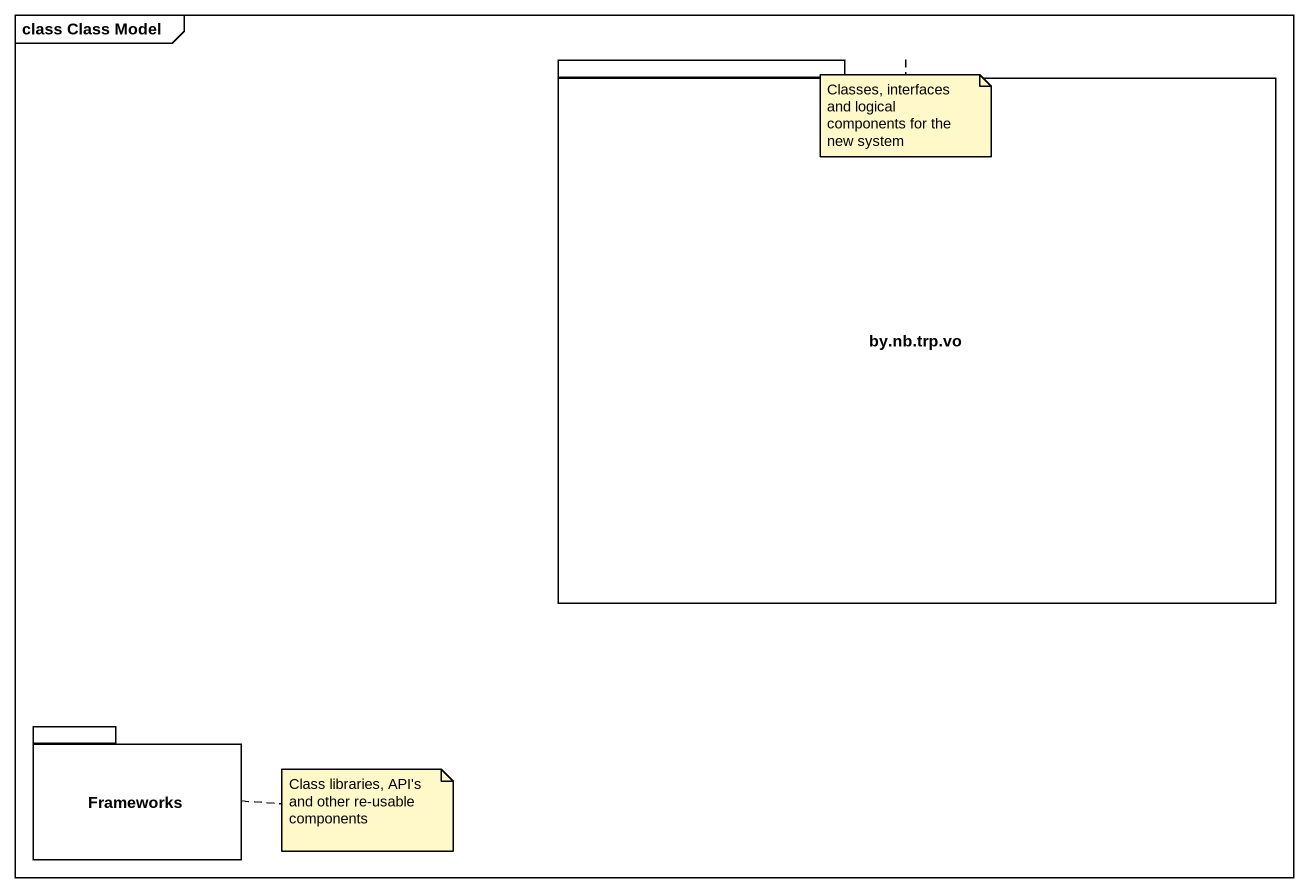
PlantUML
@startuml
mainframe class Class Model
package "by.nb.trp.vo" as by_nb_trp_vo {
}
package Frameworks {
}
note top of by_nb_trp_vo : Classes, interfaces and logical components for the new system
note right of Frameworks : Class libraries, API's and other re-usable components
@enduml
